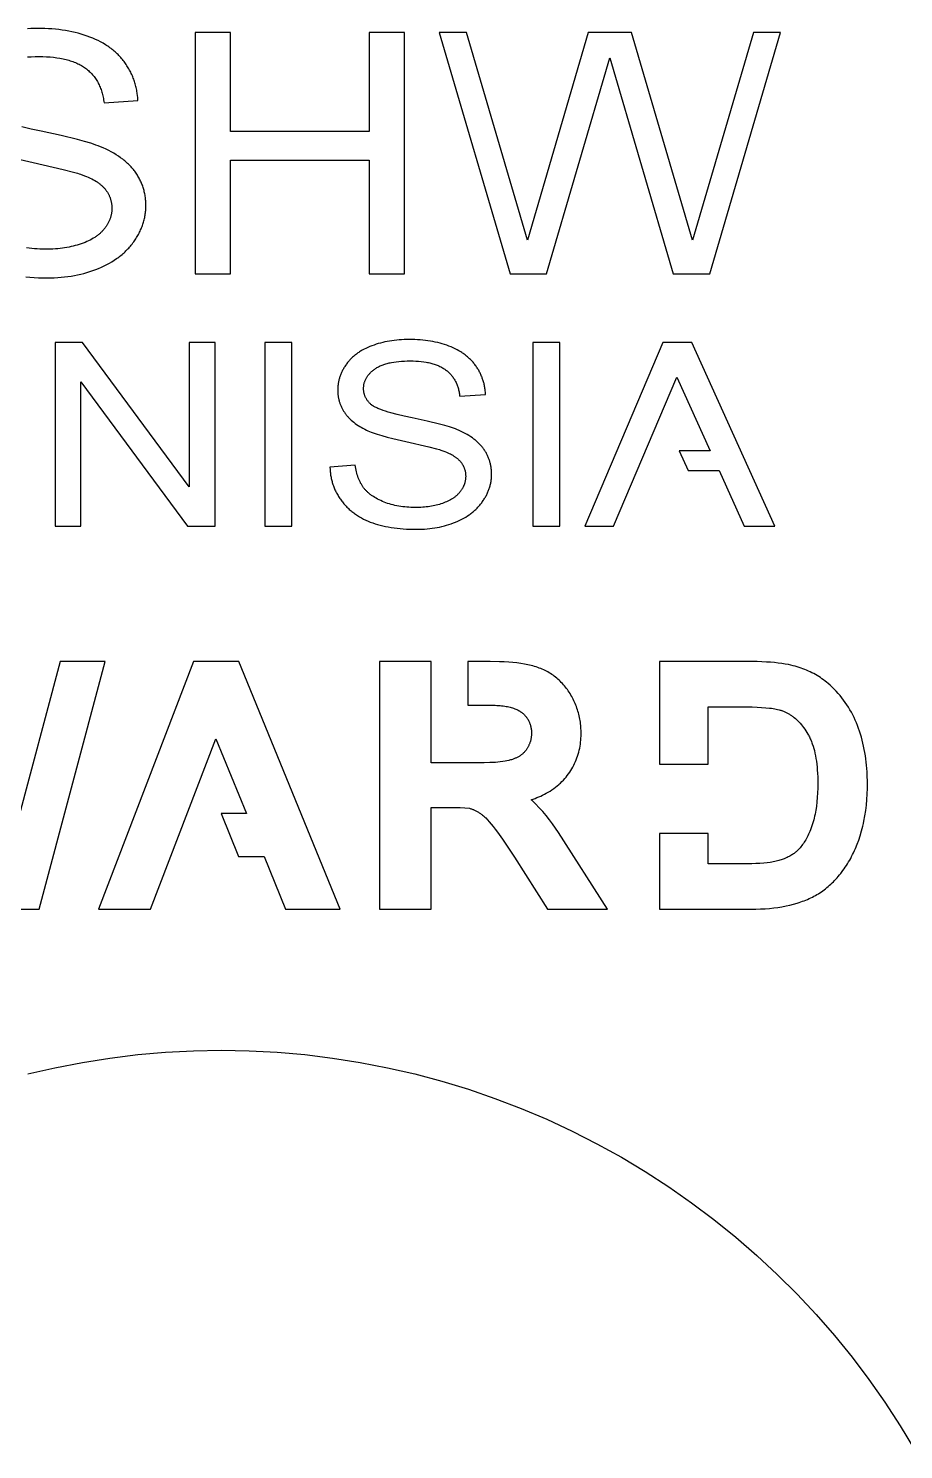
# Model space of a CAD drawing. Extents: x 8280 to 8757, y 218 to 430.
# Drawn here: x 8390.2 to 8425.9, y 328.7 to 386.7 of the extents above; entities that cross this region are included whole.
import ezdxf

# ---------------------------------------------------------------- set-up
doc = ezdxf.new("R2010")
doc.units = 0
doc.header["$MEASUREMENT"] = 0
doc.layers.add('DEFAULT', color=7, linetype='CONTINUOUS')
doc.layers.add('MAKE2D$VISIBLE$CURVES', color=7, linetype='CONTINUOUS')

msp = doc.modelspace()

# ---------------------------------------------------------------- linework, layer by layer
at = {"layer": 'DEFAULT'}
for points in [[(8390.152, 385.58), (8390.302, 385.589), (8390.457, 385.594), (8390.618, 385.595), (8390.773, 385.594), (8390.923, 385.588), (8391.068, 385.579), (8391.208, 385.566), (8391.344, 385.549), (8391.475, 385.528), (8391.538, 385.517), (8391.601, 385.504), (8391.662, 385.49), (8391.722, 385.476), (8391.781, 385.461), (8391.838, 385.444), (8391.895, 385.427), (8391.95, 385.409), (8392.004, 385.39), (8392.057, 385.37), (8392.108, 385.349), (8392.159, 385.327), (8392.208, 385.304), (8392.256, 385.28), (8392.303, 385.255), (8392.349, 385.23), (8392.393, 385.203), (8392.436, 385.176), (8392.478, 385.147), (8392.519, 385.118), (8392.559, 385.088), (8392.597, 385.056), (8392.635, 385.024), (8392.672, 384.991), (8392.707, 384.957), (8392.742, 384.923), (8392.775, 384.887), (8392.808, 384.851), (8392.839, 384.813), (8392.869, 384.775), (8392.899, 384.736), (8392.927, 384.695), (8392.954, 384.654), (8392.98, 384.613), (8393.005, 384.57), (8393.03, 384.526), (8393.053, 384.481), (8393.075, 384.436), (8393.096, 384.39), (8393.116, 384.342), (8393.135, 384.294), (8393.152, 384.245), (8393.169, 384.195), (8393.185, 384.144), (8393.2, 384.093), (8393.214, 384.04), (8393.226, 383.986), (8393.238, 383.932), (8393.249, 383.877), (8393.258, 383.821), (8393.267, 383.763), (8393.274, 383.706), (8394.658, 383.8), (8394.652, 383.907), (8394.641, 384.014), (8394.635, 384.066), (8394.628, 384.119), (8394.62, 384.171), (8394.611, 384.222), (8394.601, 384.273), (8394.59, 384.324), (8394.578, 384.375), (8394.565, 384.425), (8394.552, 384.475), (8394.537, 384.524), (8394.522, 384.573), (8394.505, 384.622), (8394.488, 384.67), (8394.47, 384.718), (8394.451, 384.766), (8394.431, 384.813), (8394.41, 384.86), (8394.389, 384.907), (8394.366, 384.953), (8394.343, 384.999), (8394.318, 385.044), (8394.293, 385.09), (8394.267, 385.134), (8394.24, 385.179), (8394.212, 385.223), (8394.183, 385.267), (8394.153, 385.31), (8394.122, 385.353), (8394.091, 385.396), (8394.058, 385.438), (8394.025, 385.479), (8393.991, 385.52), (8393.956, 385.56), (8393.92, 385.599), (8393.884, 385.637), (8393.846, 385.675), (8393.808, 385.713), (8393.769, 385.75), (8393.729, 385.786), (8393.688, 385.821), (8393.647, 385.856), (8393.604, 385.89), (8393.561, 385.923), (8393.517, 385.956), (8393.472, 385.988), (8393.426, 386.02), (8393.38, 386.051), (8393.332, 386.081), (8393.235, 386.139), (8393.134, 386.195), (8393.03, 386.248), (8392.922, 386.299), (8392.812, 386.347), (8392.698, 386.392), (8392.581, 386.435), (8392.462, 386.475), (8392.34, 386.512), (8392.217, 386.547), (8392.091, 386.579), (8391.963, 386.608), (8391.832, 386.634), (8391.7, 386.657), (8391.565, 386.678), (8391.428, 386.696), (8391.289, 386.711), (8391.147, 386.723), (8391.003, 386.733), (8390.857, 386.74), (8390.709, 386.744), (8390.559, 386.745), (8390.422, 386.744), (8390.286, 386.74), (8390.153, 386.734)], [(8390.074, 376.588), (8390.243, 376.574), (8390.415, 376.563), (8390.59, 376.556), (8390.953, 376.549), (8391.098, 376.551), (8391.241, 376.556), (8391.383, 376.563), (8391.522, 376.574), (8391.66, 376.587), (8391.796, 376.604), (8391.93, 376.623), (8392.062, 376.646), (8392.193, 376.672), (8392.321, 376.701), (8392.448, 376.732), (8392.573, 376.767), (8392.696, 376.805), (8392.818, 376.846), (8392.937, 376.889), (8393.055, 376.936), (8393.17, 376.986), (8393.281, 377.038), (8393.39, 377.092), (8393.494, 377.149), (8393.596, 377.208), (8393.694, 377.27), (8393.788, 377.334), (8393.834, 377.367), (8393.88, 377.4), (8393.924, 377.434), (8393.967, 377.469), (8394.01, 377.504), (8394.052, 377.54), (8394.093, 377.577), (8394.133, 377.614), (8394.172, 377.652), (8394.21, 377.69), (8394.248, 377.729), (8394.285, 377.769), (8394.32, 377.809), (8394.355, 377.85), (8394.39, 377.891), (8394.423, 377.933), (8394.455, 377.976), (8394.487, 378.019), (8394.547, 378.106), (8394.576, 378.15), (8394.604, 378.194), (8394.63, 378.239), (8394.656, 378.283), (8394.681, 378.328), (8394.705, 378.373), (8394.728, 378.418), (8394.75, 378.463), (8394.771, 378.508), (8394.791, 378.554), (8394.81, 378.6), (8394.828, 378.645), (8394.845, 378.692), (8394.861, 378.738), (8394.876, 378.784), (8394.89, 378.831), (8394.903, 378.878), (8394.915, 378.925), (8394.926, 378.972), (8394.937, 379.019), (8394.946, 379.067), (8394.954, 379.114), (8394.961, 379.162), (8394.968, 379.21), (8394.973, 379.258), (8394.978, 379.307), (8394.981, 379.355), (8394.983, 379.404), (8394.985, 379.453), (8394.985, 379.502), (8394.985, 379.551), (8394.984, 379.6), (8394.981, 379.649), (8394.978, 379.698), (8394.974, 379.745), (8394.969, 379.793), (8394.964, 379.84), (8394.957, 379.887), (8394.949, 379.934), (8394.941, 379.98), (8394.932, 380.026), (8394.921, 380.071), (8394.91, 380.116), (8394.898, 380.161), (8394.886, 380.205), (8394.872, 380.249), (8394.857, 380.293), (8394.842, 380.336), (8394.825, 380.379), (8394.808, 380.422), (8394.79, 380.464), (8394.771, 380.506), (8394.751, 380.547), (8394.73, 380.588), (8394.708, 380.629), (8394.686, 380.67), (8394.662, 380.71), (8394.638, 380.749), (8394.613, 380.789), (8394.586, 380.827), (8394.559, 380.866), (8394.531, 380.904), (8394.503, 380.942), (8394.473, 380.98), (8394.442, 381.017), (8394.41, 381.053), (8394.377, 381.089), (8394.344, 381.125), (8394.309, 381.16), (8394.273, 381.195), (8394.237, 381.23), (8394.199, 381.264), (8394.161, 381.298), (8394.121, 381.331), (8394.08, 381.364), (8394.039, 381.396), (8393.953, 381.46), (8393.863, 381.522), (8393.769, 381.582), (8393.672, 381.641), (8393.57, 381.698), (8393.465, 381.754), (8393.356, 381.807), (8393.242, 381.859), (8393.125, 381.91), (8393.039, 381.944), (8392.944, 381.978), (8392.841, 382.014), (8392.729, 382.05), (8392.479, 382.124), (8392.194, 382.201), (8391.522, 382.364), (8390.711, 382.539), (8390.292, 382.628), (8389.915, 382.717)], [(8389.677, 381.428), (8390.373, 381.267), (8391.609, 380.984), (8392.028, 380.875), (8392.188, 380.828), (8392.255, 380.807), (8392.314, 380.787), (8392.479, 380.726), (8392.557, 380.694), (8392.632, 380.662), (8392.704, 380.629), (8392.773, 380.594), (8392.839, 380.559), (8392.902, 380.523), (8392.962, 380.487), (8392.991, 380.468), (8393.019, 380.449), (8393.046, 380.43), (8393.073, 380.41), (8393.098, 380.391), (8393.123, 380.371), (8393.148, 380.351), (8393.171, 380.331), (8393.194, 380.31), (8393.216, 380.29), (8393.237, 380.269), (8393.258, 380.248), (8393.277, 380.226), (8393.296, 380.205), (8393.315, 380.183), (8393.333, 380.161), (8393.35, 380.139), (8393.366, 380.116), (8393.382, 380.094), (8393.398, 380.071), (8393.412, 380.048), (8393.427, 380.024), (8393.44, 380.001), (8393.453, 379.977), (8393.466, 379.953), (8393.478, 379.929), (8393.489, 379.904), (8393.5, 379.879), (8393.51, 379.854), (8393.52, 379.829), (8393.529, 379.804), (8393.537, 379.778), (8393.545, 379.752), (8393.552, 379.726), (8393.559, 379.7), (8393.565, 379.673), (8393.571, 379.646), (8393.575, 379.619), (8393.58, 379.592), (8393.584, 379.564), (8393.587, 379.537), (8393.589, 379.509), (8393.591, 379.48), (8393.593, 379.452), (8393.594, 379.423), (8393.594, 379.394), (8393.594, 379.366), (8393.593, 379.338), (8393.591, 379.309), (8393.589, 379.281), (8393.587, 379.253), (8393.583, 379.225), (8393.579, 379.198), (8393.575, 379.17), (8393.57, 379.143), (8393.564, 379.115), (8393.558, 379.088), (8393.551, 379.061), (8393.543, 379.034), (8393.535, 379.008), (8393.526, 378.981), (8393.517, 378.955), (8393.507, 378.928), (8393.496, 378.902), (8393.485, 378.876), (8393.473, 378.85), (8393.461, 378.825), (8393.448, 378.799), (8393.435, 378.773), (8393.42, 378.748), (8393.406, 378.723), (8393.39, 378.698), (8393.374, 378.673), (8393.358, 378.648), (8393.34, 378.623), (8393.323, 378.599), (8393.304, 378.575), (8393.285, 378.55), (8393.266, 378.526), (8393.245, 378.503), (8393.225, 378.479), (8393.203, 378.456), (8393.181, 378.434), (8393.158, 378.411), (8393.135, 378.389), (8393.111, 378.367), (8393.086, 378.346), (8393.061, 378.325), (8393.035, 378.304), (8393.008, 378.283), (8392.981, 378.263), (8392.953, 378.243), (8392.925, 378.224), (8392.896, 378.205), (8392.836, 378.167), (8392.773, 378.131), (8392.708, 378.096), (8392.64, 378.063), (8392.57, 378.031), (8392.497, 378), (8392.422, 377.97), (8392.344, 377.942), (8392.264, 377.915), (8392.183, 377.89), (8392.1, 377.866), (8392.016, 377.845), (8391.93, 377.825), (8391.843, 377.806), (8391.754, 377.79), (8391.663, 377.775), (8391.572, 377.762), (8391.478, 377.751), (8391.383, 377.741), (8391.287, 377.734), (8391.189, 377.728), (8391.089, 377.723), (8390.886, 377.72), (8390.77, 377.721), (8390.656, 377.724), (8390.544, 377.73), (8390.433, 377.738), (8390.323, 377.748), (8390.215, 377.761), (8390.108, 377.776)]]:
    msp.add_lwpolyline(points, dxfattribs=at)
for points in [[(8397.001, 376.718), (8398.445, 376.718), (8398.445, 381.365), (8404.114, 381.365), (8404.114, 376.718), (8405.557, 376.718), (8405.557, 386.577), (8404.114, 386.577), (8404.114, 382.529), (8398.445, 382.529), (8398.445, 386.577), (8397.001, 386.577)], [(8406.971, 386.577), (8409.865, 376.718), (8411.356, 376.718), (8413.946, 385.541), (8416.536, 376.718), (8418.026, 376.718), (8420.921, 386.577), (8419.809, 386.577), (8417.32, 378.096), (8414.83, 386.577), (8413.061, 386.577), (8410.572, 378.096), (8408.082, 386.577)], [(8387.832, 360.864), (8385.748, 360.864), (8383.881, 354.156), (8382.101, 360.864), (8380.266, 360.864), (8382.952, 350.743), (8384.791, 350.743), (8386.79, 357.925), (8388.79, 350.743), (8390.629, 350.743), (8393.314, 360.864), (8391.48, 360.864), (8389.7, 354.156)], [(8397.846, 357.699), (8399.094, 354.65), (8398.054, 354.65), (8398.774, 352.891), (8399.814, 352.891), (8400.693, 350.743), (8402.921, 350.743), (8398.779, 360.864), (8396.934, 360.864), (8393.047, 350.743), (8395.175, 350.743)], [(8411.846, 353.871), (8411.728, 354.051), (8411.605, 354.227), (8411.476, 354.399), (8411.342, 354.566), (8411.202, 354.73), (8411.058, 354.889), (8410.908, 355.043), (8410.754, 355.192), (8410.727, 355.216), (8410.807, 355.243), (8410.886, 355.271), (8410.965, 355.302), (8411.042, 355.333), (8411.119, 355.367), (8411.196, 355.403), (8411.271, 355.44), (8411.345, 355.479), (8411.424, 355.524), (8411.501, 355.571), (8411.577, 355.62), (8411.651, 355.672), (8411.722, 355.724), (8411.791, 355.779), (8411.858, 355.836), (8411.891, 355.865), (8411.923, 355.895), (8411.984, 355.956), (8412.044, 356.018), (8412.1, 356.081), (8412.154, 356.145), (8412.205, 356.209), (8412.254, 356.275), (8412.302, 356.343), (8412.347, 356.412), (8412.39, 356.482), (8412.431, 356.553), (8412.469, 356.625), (8412.505, 356.699), (8412.539, 356.773), (8412.571, 356.849), (8412.6, 356.925), (8412.627, 357.003), (8412.651, 357.083), (8412.674, 357.163), (8412.694, 357.244), (8412.711, 357.326), (8412.726, 357.408), (8412.739, 357.49), (8412.749, 357.573), (8412.758, 357.656), (8412.763, 357.739), (8412.767, 357.821), (8412.769, 357.904), (8412.769, 357.987), (8412.767, 358.054), (8412.764, 358.121), (8412.759, 358.187), (8412.753, 358.254), (8412.746, 358.32), (8412.738, 358.385), (8412.728, 358.45), (8412.717, 358.515), (8412.704, 358.58), (8412.69, 358.644), (8412.675, 358.708), (8412.658, 358.772), (8412.64, 358.835), (8412.62, 358.897), (8412.599, 358.96), (8412.577, 359.021), (8412.554, 359.082), (8412.529, 359.143), (8412.503, 359.203), (8412.475, 359.262), (8412.446, 359.321), (8412.416, 359.38), (8412.384, 359.438), (8412.351, 359.496), (8412.317, 359.552), (8412.282, 359.608), (8412.245, 359.663), (8412.207, 359.717), (8412.169, 359.769), (8412.13, 359.82), (8412.089, 359.87), (8412.047, 359.919), (8412.004, 359.968), (8411.96, 360.014), (8411.915, 360.06), (8411.868, 360.105), (8411.821, 360.147), (8411.773, 360.189), (8411.724, 360.229), (8411.674, 360.267), (8411.623, 360.305), (8411.571, 360.341), (8411.518, 360.375), (8411.464, 360.409), (8411.409, 360.44), (8411.353, 360.471), (8411.296, 360.499), (8411.239, 360.527), (8411.18, 360.553), (8411.121, 360.577), (8411.061, 360.6), (8411, 360.622), (8410.933, 360.644), (8410.866, 360.665), (8410.798, 360.684), (8410.73, 360.701), (8410.662, 360.718), (8410.593, 360.733), (8410.455, 360.76), (8410.3, 360.785), (8410.145, 360.806), (8409.977, 360.824), (8409.809, 360.839), (8409.621, 360.85), (8409.433, 360.858), (8409.057, 360.864), (8408.14, 360.864), (8408.14, 359.079), (8409.108, 359.079), (8409.251, 359.077), (8409.323, 359.074), (8409.394, 359.069), (8409.458, 359.064), (8409.521, 359.058), (8409.585, 359.051), (8409.648, 359.042), (8409.703, 359.032), (8409.759, 359.022), (8409.814, 359.01), (8409.869, 358.997), (8409.916, 358.984), (8409.964, 358.97), (8410.011, 358.954), (8410.057, 358.937), (8410.097, 358.921), (8410.136, 358.904), (8410.156, 358.894), (8410.175, 358.885), (8410.194, 358.875), (8410.213, 358.865), (8410.23, 358.855), (8410.246, 358.846), (8410.263, 358.836), (8410.279, 358.826), (8410.294, 358.815), (8410.31, 358.804), (8410.325, 358.793), (8410.341, 358.781), (8410.355, 358.77), (8410.369, 358.759), (8410.396, 358.735), (8410.424, 358.709), (8410.45, 358.682), (8410.475, 358.656), (8410.499, 358.629), (8410.521, 358.602), (8410.533, 358.588), (8410.543, 358.574), (8410.553, 358.56), (8410.563, 358.546), (8410.582, 358.518), (8410.599, 358.489), (8410.616, 358.46), (8410.632, 358.43), (8410.646, 358.399), (8410.66, 358.368), (8410.666, 358.353), (8410.673, 358.337), (8410.679, 358.32), (8410.684, 358.303), (8410.69, 358.286), (8410.695, 358.269), (8410.705, 358.235), (8410.713, 358.2), (8410.72, 358.165), (8410.726, 358.13), (8410.731, 358.095), (8410.735, 358.059), (8410.738, 358.02), (8410.74, 357.981), (8410.741, 357.946), (8410.741, 357.911), (8410.74, 357.884), (8410.739, 357.857), (8410.737, 357.831), (8410.734, 357.804), (8410.731, 357.778), (8410.728, 357.753), (8410.723, 357.727), (8410.719, 357.702), (8410.713, 357.677), (8410.708, 357.652), (8410.701, 357.627), (8410.694, 357.602), (8410.686, 357.577), (8410.678, 357.552), (8410.669, 357.528), (8410.66, 357.504), (8410.65, 357.479), (8410.639, 357.456), (8410.628, 357.432), (8410.617, 357.409), (8410.604, 357.385), (8410.591, 357.361), (8410.577, 357.337), (8410.563, 357.314), (8410.549, 357.292), (8410.535, 357.27), (8410.519, 357.248), (8410.504, 357.227), (8410.488, 357.207), (8410.472, 357.188), (8410.455, 357.169), (8410.437, 357.15), (8410.419, 357.132), (8410.401, 357.114), (8410.382, 357.097), (8410.363, 357.081), (8410.342, 357.063), (8410.321, 357.047), (8410.299, 357.031), (8410.277, 357.016), (8410.254, 357.001), (8410.231, 356.987), (8410.208, 356.973), (8410.184, 356.96), (8410.158, 356.946), (8410.132, 356.933), (8410.105, 356.92), (8410.078, 356.909), (8410.049, 356.897), (8410.019, 356.885), (8409.989, 356.874), (8409.959, 356.864), (8409.923, 356.853), (8409.886, 356.842), (8409.848, 356.832), (8409.811, 356.822), (8409.736, 356.806), (8409.66, 356.791), (8409.564, 356.776), (8409.468, 356.763), (8409.372, 356.753), (8409.275, 356.744), (8409.158, 356.737), (8409.042, 356.732), (8408.808, 356.728), (8406.647, 356.728), (8406.647, 360.864), (8404.527, 360.864), (8404.527, 350.743), (8406.647, 350.743), (8406.647, 354.905), (8407.823, 354.905), (8408.205, 354.865), (8408.232, 354.857), (8408.259, 354.849), (8408.286, 354.84), (8408.312, 354.831), (8408.339, 354.821), (8408.365, 354.811), (8408.391, 354.8), (8408.417, 354.789), (8408.445, 354.776), (8408.473, 354.762), (8408.5, 354.748), (8408.528, 354.734), (8408.555, 354.719), (8408.581, 354.703), (8408.608, 354.687), (8408.634, 354.67), (8408.661, 354.651), (8408.688, 354.632), (8408.715, 354.612), (8408.741, 354.591), (8408.774, 354.563), (8408.806, 354.534), (8408.838, 354.504), (8408.869, 354.473), (8408.942, 354.397), (8409.013, 354.319), (8409.094, 354.224), (8409.172, 354.127), (8409.263, 354.009), (8409.351, 353.889), (8409.557, 353.599), (8410.046, 352.866), (8411.396, 350.743), (8413.846, 350.743)], [(8417.961, 352.599), (8417.961, 353.835), (8415.971, 353.835), (8415.971, 350.743), (8419.728, 350.743), (8419.913, 350.745), (8420.099, 350.751), (8420.284, 350.761), (8420.469, 350.775), (8420.638, 350.793), (8420.807, 350.815), (8420.975, 350.841), (8421.142, 350.873), (8421.295, 350.907), (8421.447, 350.946), (8421.598, 350.989), (8421.673, 351.013), (8421.747, 351.038), (8421.816, 351.063), (8421.885, 351.089), (8421.953, 351.116), (8422.021, 351.144), (8422.088, 351.174), (8422.154, 351.205), (8422.22, 351.237), (8422.285, 351.271), (8422.346, 351.305), (8422.407, 351.34), (8422.467, 351.376), (8422.526, 351.414), (8422.585, 351.453), (8422.642, 351.493), (8422.699, 351.534), (8422.755, 351.577), (8422.811, 351.622), (8422.867, 351.669), (8422.921, 351.717), (8422.974, 351.765), (8423.027, 351.815), (8423.078, 351.866), (8423.129, 351.918), (8423.178, 351.971), (8423.229, 352.027), (8423.279, 352.084), (8423.327, 352.142), (8423.375, 352.201), (8423.47, 352.324), (8423.517, 352.389), (8423.563, 352.455), (8423.611, 352.526), (8423.656, 352.598), (8423.701, 352.671), (8423.743, 352.745), (8423.785, 352.82), (8423.824, 352.896), (8423.863, 352.973), (8423.9, 353.05), (8423.939, 353.135), (8423.976, 353.22), (8424.046, 353.394), (8424.111, 353.569), (8424.17, 353.746), (8424.229, 353.941), (8424.256, 354.039), (8424.281, 354.137), (8424.305, 354.24), (8424.327, 354.344), (8424.366, 354.552), (8424.4, 354.774), (8424.427, 354.998), (8424.446, 355.221), (8424.46, 355.446), (8424.468, 355.691), (8424.468, 355.936), (8424.461, 356.215), (8424.454, 356.354), (8424.445, 356.493), (8424.433, 356.624), (8424.42, 356.755), (8424.404, 356.886), (8424.385, 357.016), (8424.364, 357.146), (8424.34, 357.276), (8424.314, 357.405), (8424.285, 357.533), (8424.255, 357.655), (8424.222, 357.776), (8424.186, 357.896), (8424.148, 358.016), (8424.108, 358.132), (8424.065, 358.247), (8424.019, 358.361), (8423.971, 358.473), (8423.921, 358.581), (8423.869, 358.687), (8423.814, 358.792), (8423.756, 358.896), (8423.695, 358.998), (8423.631, 359.098), (8423.564, 359.196), (8423.495, 359.292), (8423.425, 359.385), (8423.351, 359.475), (8423.275, 359.563), (8423.197, 359.649), (8423.116, 359.733), (8423.033, 359.814), (8422.948, 359.893), (8422.86, 359.97), (8422.799, 360.02), (8422.737, 360.069), (8422.674, 360.117), (8422.61, 360.163), (8422.544, 360.208), (8422.478, 360.251), (8422.411, 360.292), (8422.342, 360.332), (8422.272, 360.371), (8422.2, 360.408), (8422.128, 360.444), (8422.054, 360.478), (8421.981, 360.51), (8421.906, 360.541), (8421.831, 360.57), (8421.755, 360.597), (8421.676, 360.624), (8421.597, 360.649), (8421.517, 360.672), (8421.437, 360.694), (8421.341, 360.717), (8421.245, 360.739), (8421.11, 360.764), (8420.976, 360.785), (8420.826, 360.805), (8420.675, 360.82), (8420.509, 360.834), (8420.342, 360.845), (8419.959, 360.86), (8419.574, 360.864), (8415.971, 360.864), (8415.971, 356.67), (8417.961, 356.67), (8417.961, 359.009), (8419.555, 359.009), (8419.76, 359.007), (8419.965, 359.001), (8420.142, 358.992), (8420.32, 358.979), (8420.47, 358.963), (8420.544, 358.953), (8420.619, 358.942), (8420.679, 358.932), (8420.739, 358.92), (8420.799, 358.908), (8420.859, 358.893), (8420.908, 358.881), (8420.932, 358.874), (8420.956, 358.866), (8420.977, 358.859), (8420.999, 358.852), (8421.042, 358.835), (8421.07, 358.824), (8421.098, 358.812), (8421.126, 358.799), (8421.154, 358.785), (8421.181, 358.772), (8421.208, 358.757), (8421.235, 358.742), (8421.261, 358.727), (8421.289, 358.71), (8421.317, 358.692), (8421.344, 358.674), (8421.372, 358.655), (8421.398, 358.636), (8421.425, 358.616), (8421.451, 358.596), (8421.477, 358.576), (8421.527, 358.533), (8421.576, 358.489), (8421.623, 358.443), (8421.669, 358.395), (8421.719, 358.34), (8421.768, 358.284), (8421.814, 358.226), (8421.86, 358.167), (8421.906, 358.102), (8421.951, 358.036), (8421.996, 357.966), (8422.038, 357.897), (8422.059, 357.86), (8422.079, 357.822), (8422.098, 357.784), (8422.116, 357.746), (8422.134, 357.708), (8422.151, 357.669), (8422.183, 357.59), (8422.2, 357.545), (8422.217, 357.499), (8422.247, 357.408), (8422.274, 357.315), (8422.299, 357.222), (8422.324, 357.115), (8422.346, 357.007), (8422.365, 356.899), (8422.382, 356.79), (8422.398, 356.667), (8422.411, 356.544), (8422.421, 356.42), (8422.429, 356.296), (8422.436, 356.144), (8422.44, 355.991), (8422.441, 355.839), (8422.439, 355.686), (8422.432, 355.5), (8422.421, 355.314), (8422.405, 355.128), (8422.382, 354.943), (8422.358, 354.784), (8422.329, 354.626), (8422.312, 354.548), (8422.294, 354.469), (8422.274, 354.392), (8422.253, 354.314), (8422.228, 354.23), (8422.2, 354.146), (8422.171, 354.063), (8422.139, 353.981), (8422.115, 353.922), (8422.09, 353.863), (8422.064, 353.805), (8422.036, 353.747), (8422.007, 353.69), (8421.977, 353.634), (8421.945, 353.579), (8421.912, 353.524), (8421.882, 353.477), (8421.851, 353.43), (8421.819, 353.385), (8421.786, 353.34), (8421.751, 353.296), (8421.715, 353.253), (8421.678, 353.211), (8421.64, 353.17), (8421.614, 353.144), (8421.587, 353.118), (8421.559, 353.093), (8421.531, 353.068), (8421.501, 353.045), (8421.472, 353.022), (8421.441, 353.001), (8421.41, 352.98), (8421.375, 352.957), (8421.339, 352.935), (8421.303, 352.915), (8421.267, 352.895), (8421.23, 352.876), (8421.192, 352.858), (8421.154, 352.84), (8421.116, 352.824), (8421.072, 352.806), (8421.028, 352.789), (8420.984, 352.773), (8420.939, 352.757), (8420.891, 352.742), (8420.843, 352.728), (8420.794, 352.715), (8420.745, 352.703), (8420.682, 352.689), (8420.62, 352.677), (8420.557, 352.666), (8420.494, 352.656), (8420.367, 352.639), (8420.24, 352.625), (8420.077, 352.613), (8419.914, 352.605), (8419.751, 352.6), (8419.587, 352.599)]]:
    msp.add_lwpolyline(points, close=True, dxfattribs=at)
at = {"layer": 'MAKE2D$VISIBLE$CURVES', "color": 7}
for points in [[(8391.275, 366.399), (8392.328, 366.399), (8392.328, 372.294), (8396.686, 366.399), (8397.813, 366.399), (8397.813, 373.9), (8396.76, 373.9), (8396.76, 368.011), (8392.401, 373.9), (8391.275, 373.9)], [(8399.845, 366.399), (8400.943, 366.399), (8400.943, 373.9), (8399.845, 373.9)], [(8405.859, 370.828), (8405.54, 370.896), (8405.253, 370.964), (8404.998, 371.031), (8404.883, 371.065), (8404.776, 371.098), (8404.676, 371.132), (8404.585, 371.165), (8404.501, 371.198), (8404.462, 371.215), (8404.426, 371.231), (8404.391, 371.248), (8404.358, 371.264), (8404.327, 371.281), (8404.298, 371.297), (8404.272, 371.313), (8404.259, 371.322), (8404.247, 371.33), (8404.235, 371.338), (8404.224, 371.346), (8404.213, 371.354), (8404.203, 371.362), (8404.183, 371.379), (8404.164, 371.396), (8404.146, 371.413), (8404.128, 371.43), (8404.11, 371.447), (8404.094, 371.465), (8404.077, 371.483), (8404.062, 371.502), (8404.047, 371.521), (8404.033, 371.539), (8404.019, 371.559), (8404.007, 371.578), (8403.994, 371.598), (8403.983, 371.618), (8403.972, 371.639), (8403.961, 371.659), (8403.951, 371.68), (8403.942, 371.701), (8403.934, 371.723), (8403.926, 371.745), (8403.919, 371.767), (8403.912, 371.789), (8403.906, 371.812), (8403.901, 371.834), (8403.896, 371.858), (8403.892, 371.881), (8403.888, 371.905), (8403.886, 371.929), (8403.883, 371.953), (8403.882, 371.978), (8403.881, 372.002), (8403.881, 372.028), (8403.881, 372.057), (8403.882, 372.085), (8403.885, 372.114), (8403.888, 372.142), (8403.892, 372.17), (8403.897, 372.197), (8403.902, 372.225), (8403.909, 372.252), (8403.917, 372.279), (8403.925, 372.305), (8403.934, 372.332), (8403.945, 372.358), (8403.956, 372.384), (8403.968, 372.409), (8403.981, 372.434), (8403.994, 372.459), (8404.009, 372.484), (8404.025, 372.509), (8404.041, 372.533), (8404.059, 372.557), (8404.077, 372.58), (8404.096, 372.604), (8404.116, 372.627), (8404.137, 372.65), (8404.159, 372.672), (8404.181, 372.695), (8404.205, 372.717), (8404.229, 372.739), (8404.255, 372.76), (8404.281, 372.781), (8404.308, 372.803), (8404.336, 372.823), (8404.365, 372.844), (8404.395, 372.863), (8404.426, 372.882), (8404.459, 372.901), (8404.492, 372.918), (8404.526, 372.935), (8404.561, 372.952), (8404.598, 372.968), (8404.635, 372.983), (8404.674, 372.997), (8404.713, 373.011), (8404.754, 373.024), (8404.796, 373.037), (8404.838, 373.049), (8404.882, 373.06), (8404.927, 373.071), (8404.973, 373.081), (8405.02, 373.09), (8405.117, 373.107), (8405.218, 373.121), (8405.324, 373.133), (8405.433, 373.142), (8405.547, 373.148), (8405.666, 373.152), (8405.788, 373.153), (8405.906, 373.152), (8406.02, 373.148), (8406.13, 373.141), (8406.237, 373.131), (8406.34, 373.118), (8406.44, 373.102), (8406.488, 373.093), (8406.536, 373.084), (8406.582, 373.073), (8406.628, 373.062), (8406.673, 373.051), (8406.716, 373.038), (8406.759, 373.025), (8406.801, 373.011), (8406.842, 372.997), (8406.883, 372.982), (8406.922, 372.966), (8406.96, 372.949), (8406.998, 372.932), (8407.034, 372.913), (8407.07, 372.895), (8407.105, 372.875), (8407.138, 372.855), (8407.171, 372.834), (8407.203, 372.812), (8407.234, 372.79), (8407.264, 372.767), (8407.294, 372.743), (8407.322, 372.719), (8407.35, 372.694), (8407.377, 372.668), (8407.404, 372.642), (8407.429, 372.614), (8407.454, 372.587), (8407.478, 372.558), (8407.501, 372.529), (8407.523, 372.499), (8407.545, 372.469), (8407.565, 372.437), (8407.585, 372.406), (8407.604, 372.373), (8407.623, 372.34), (8407.64, 372.306), (8407.657, 372.271), (8407.673, 372.236), (8407.688, 372.2), (8407.703, 372.163), (8407.716, 372.126), (8407.729, 372.088), (8407.741, 372.049), (8407.752, 372.01), (8407.763, 371.97), (8407.772, 371.929), (8407.781, 371.888), (8407.789, 371.846), (8407.797, 371.803), (8407.803, 371.76), (8407.809, 371.715), (8408.862, 371.787), (8408.857, 371.869), (8408.849, 371.95), (8408.844, 371.99), (8408.839, 372.03), (8408.832, 372.069), (8408.826, 372.108), (8408.818, 372.147), (8408.81, 372.186), (8408.801, 372.225), (8408.791, 372.263), (8408.781, 372.301), (8408.77, 372.338), (8408.758, 372.376), (8408.746, 372.413), (8408.732, 372.449), (8408.719, 372.486), (8408.704, 372.522), (8408.689, 372.558), (8408.673, 372.594), (8408.657, 372.629), (8408.64, 372.665), (8408.622, 372.699), (8408.603, 372.734), (8408.584, 372.769), (8408.564, 372.803), (8408.543, 372.836), (8408.522, 372.87), (8408.5, 372.903), (8408.477, 372.936), (8408.454, 372.969), (8408.43, 373.001), (8408.405, 373.033), (8408.38, 373.065), (8408.354, 373.096), (8408.328, 373.126), (8408.3, 373.156), (8408.273, 373.185), (8408.244, 373.214), (8408.215, 373.243), (8408.185, 373.271), (8408.155, 373.298), (8408.124, 373.325), (8408.092, 373.351), (8408.06, 373.377), (8408.027, 373.403), (8407.993, 373.428), (8407.959, 373.452), (8407.924, 373.476), (8407.889, 373.5), (8407.853, 373.523), (8407.779, 373.567), (8407.702, 373.61), (8407.623, 373.65), (8407.541, 373.689), (8407.457, 373.725), (8407.37, 373.76), (8407.281, 373.792), (8407.191, 373.823), (8407.098, 373.851), (8407.004, 373.877), (8406.908, 373.901), (8406.811, 373.923), (8406.712, 373.943), (8406.611, 373.961), (8406.508, 373.977), (8406.404, 373.991), (8406.298, 374.002), (8406.19, 374.012), (8406.081, 374.019), (8405.97, 374.024), (8405.857, 374.027), (8405.743, 374.028), (8405.639, 374.027), (8405.536, 374.024), (8405.434, 374.019), (8405.333, 374.012), (8405.234, 374.003), (8405.136, 373.992), (8405.039, 373.979), (8404.943, 373.964), (8404.849, 373.947), (8404.755, 373.928), (8404.663, 373.907), (8404.572, 373.884), (8404.482, 373.859), (8404.394, 373.832), (8404.306, 373.803), (8404.22, 373.772), (8404.136, 373.74), (8404.054, 373.705), (8403.975, 373.668), (8403.898, 373.63), (8403.824, 373.589), (8403.788, 373.568), (8403.753, 373.547), (8403.718, 373.525), (8403.684, 373.503), (8403.65, 373.48), (8403.617, 373.457), (8403.585, 373.433), (8403.554, 373.409), (8403.523, 373.385), (8403.492, 373.36), (8403.463, 373.334), (8403.434, 373.308), (8403.405, 373.282), (8403.377, 373.255), (8403.35, 373.227), (8403.324, 373.2), (8403.298, 373.171), (8403.273, 373.143), (8403.248, 373.113), (8403.225, 373.084), (8403.201, 373.053), (8403.179, 373.023), (8403.135, 372.961), (8403.115, 372.93), (8403.095, 372.898), (8403.076, 372.867), (8403.057, 372.835), (8403.04, 372.803), (8403.023, 372.771), (8403.006, 372.739), (8402.991, 372.707), (8402.976, 372.675), (8402.961, 372.642), (8402.948, 372.609), (8402.935, 372.577), (8402.923, 372.544), (8402.911, 372.51), (8402.9, 372.477), (8402.89, 372.444), (8402.881, 372.41), (8402.872, 372.377), (8402.864, 372.343), (8402.857, 372.309), (8402.85, 372.275), (8402.844, 372.24), (8402.839, 372.206), (8402.835, 372.171), (8402.831, 372.137), (8402.828, 372.102), (8402.825, 372.067), (8402.823, 372.032), (8402.822, 371.996), (8402.822, 371.961), (8402.822, 371.929), (8402.823, 371.897), (8402.825, 371.865), (8402.827, 371.833), (8402.829, 371.802), (8402.832, 371.771), (8402.836, 371.74), (8402.84, 371.709), (8402.845, 371.678), (8402.851, 371.648), (8402.856, 371.618), (8402.863, 371.587), (8402.87, 371.558), (8402.878, 371.528), (8402.886, 371.498), (8402.895, 371.469), (8402.904, 371.44), (8402.914, 371.411), (8402.925, 371.383), (8402.936, 371.354), (8402.948, 371.326), (8402.96, 371.298), (8402.973, 371.27), (8402.986, 371.242), (8403, 371.214), (8403.014, 371.187), (8403.03, 371.16), (8403.045, 371.133), (8403.061, 371.106), (8403.078, 371.08), (8403.096, 371.053), (8403.114, 371.027), (8403.132, 371.001), (8403.151, 370.976), (8403.171, 370.95), (8403.191, 370.925), (8403.212, 370.9), (8403.234, 370.876), (8403.256, 370.851), (8403.278, 370.827), (8403.301, 370.803), (8403.325, 370.78), (8403.35, 370.757), (8403.375, 370.734), (8403.427, 370.688), (8403.481, 370.644), (8403.537, 370.601), (8403.596, 370.559), (8403.658, 370.518), (8403.721, 370.478), (8403.787, 370.439), (8403.856, 370.401), (8403.926, 370.364), (8403.999, 370.329), (8404.059, 370.301), (8404.125, 370.273), (8404.195, 370.245), (8404.271, 370.217), (8404.44, 370.16), (8404.629, 370.102), (8404.84, 370.043), (8405.072, 369.983), (8405.601, 369.861), (8406.542, 369.645), (8406.861, 369.562), (8406.982, 369.526), (8407.034, 369.51), (8407.079, 369.495), (8407.204, 369.449), (8407.264, 369.425), (8407.321, 369.4), (8407.375, 369.375), (8407.428, 369.349), (8407.478, 369.322), (8407.526, 369.295), (8407.571, 369.267), (8407.593, 369.252), (8407.615, 369.238), (8407.635, 369.223), (8407.656, 369.209), (8407.675, 369.194), (8407.694, 369.179), (8407.713, 369.163), (8407.731, 369.148), (8407.748, 369.132), (8407.765, 369.117), (8407.781, 369.101), (8407.796, 369.085), (8407.811, 369.068), (8407.826, 369.052), (8407.84, 369.036), (8407.853, 369.019), (8407.866, 369.002), (8407.879, 368.985), (8407.891, 368.968), (8407.903, 368.95), (8407.914, 368.933), (8407.925, 368.915), (8407.935, 368.897), (8407.945, 368.879), (8407.955, 368.86), (8407.964, 368.842), (8407.972, 368.823), (8407.981, 368.804), (8407.988, 368.785), (8407.996, 368.766), (8408.002, 368.747), (8408.009, 368.727), (8408.015, 368.708), (8408.02, 368.688), (8408.025, 368.668), (8408.03, 368.647), (8408.034, 368.627), (8408.038, 368.606), (8408.041, 368.586), (8408.044, 368.565), (8408.047, 368.544), (8408.049, 368.522), (8408.05, 368.501), (8408.051, 368.479), (8408.052, 368.457), (8408.052, 368.436), (8408.052, 368.414), (8408.051, 368.392), (8408.05, 368.371), (8408.048, 368.349), (8408.046, 368.328), (8408.044, 368.307), (8408.041, 368.286), (8408.037, 368.265), (8408.034, 368.244), (8408.029, 368.223), (8408.024, 368.203), (8408.019, 368.182), (8408.013, 368.162), (8408.007, 368.141), (8408.001, 368.121), (8407.993, 368.101), (8407.986, 368.081), (8407.978, 368.061), (8407.969, 368.041), (8407.96, 368.022), (8407.951, 368.002), (8407.941, 367.982), (8407.931, 367.963), (8407.92, 367.944), (8407.909, 367.925), (8407.897, 367.906), (8407.885, 367.887), (8407.872, 367.868), (8407.859, 367.849), (8407.846, 367.83), (8407.832, 367.812), (8407.817, 367.793), (8407.802, 367.775), (8407.787, 367.757), (8407.771, 367.739), (8407.755, 367.722), (8407.738, 367.704), (8407.721, 367.687), (8407.703, 367.671), (8407.684, 367.654), (8407.666, 367.638), (8407.646, 367.622), (8407.627, 367.606), (8407.606, 367.59), (8407.586, 367.575), (8407.565, 367.56), (8407.543, 367.545), (8407.521, 367.53), (8407.475, 367.502), (8407.427, 367.475), (8407.378, 367.448), (8407.326, 367.423), (8407.273, 367.398), (8407.218, 367.374), (8407.16, 367.352), (8407.101, 367.33), (8407.041, 367.31), (8406.979, 367.291), (8406.916, 367.273), (8406.851, 367.256), (8406.786, 367.241), (8406.72, 367.227), (8406.652, 367.215), (8406.583, 367.204), (8406.513, 367.194), (8406.442, 367.185), (8406.37, 367.178), (8406.297, 367.172), (8406.222, 367.167), (8406.147, 367.164), (8405.992, 367.161), (8405.904, 367.162), (8405.817, 367.165), (8405.731, 367.169), (8405.647, 367.175), (8405.563, 367.183), (8405.481, 367.193), (8405.4, 367.204), (8405.32, 367.217), (8405.241, 367.232), (8405.163, 367.248), (8405.086, 367.267), (8405.01, 367.287), (8404.935, 367.308), (8404.862, 367.332), (8404.79, 367.357), (8404.718, 367.384), (8404.649, 367.412), (8404.581, 367.442), (8404.516, 367.472), (8404.454, 367.504), (8404.393, 367.537), (8404.336, 367.57), (8404.28, 367.605), (8404.227, 367.641), (8404.201, 367.659), (8404.175, 367.678), (8404.151, 367.697), (8404.127, 367.716), (8404.103, 367.736), (8404.08, 367.755), (8404.058, 367.775), (8404.036, 367.796), (8404.015, 367.816), (8403.995, 367.837), (8403.975, 367.858), (8403.955, 367.879), (8403.936, 367.901), (8403.918, 367.923), (8403.9, 367.945), (8403.883, 367.967), (8403.867, 367.99), (8403.851, 368.013), (8403.835, 368.037), (8403.819, 368.061), (8403.804, 368.085), (8403.789, 368.11), (8403.775, 368.135), (8403.761, 368.16), (8403.748, 368.186), (8403.734, 368.213), (8403.709, 368.266), (8403.685, 368.322), (8403.663, 368.379), (8403.643, 368.437), (8403.624, 368.497), (8403.606, 368.559), (8403.59, 368.622), (8403.575, 368.687), (8403.562, 368.753), (8403.551, 368.821), (8403.541, 368.891), (8402.505, 368.809), (8402.51, 368.716), (8402.513, 368.669), (8402.517, 368.623), (8402.522, 368.578), (8402.528, 368.532), (8402.535, 368.487), (8402.542, 368.443), (8402.55, 368.398), (8402.559, 368.354), (8402.569, 368.31), (8402.58, 368.267), (8402.591, 368.224), (8402.603, 368.181), (8402.616, 368.138), (8402.63, 368.096), (8402.645, 368.054), (8402.66, 368.012), (8402.677, 367.971), (8402.694, 367.93), (8402.712, 367.889), (8402.73, 367.849), (8402.75, 367.808), (8402.77, 367.769), (8402.791, 367.729), (8402.813, 367.69), (8402.835, 367.651), (8402.859, 367.612), (8402.883, 367.574), (8402.908, 367.536), (8402.934, 367.498), (8402.961, 367.461), (8402.988, 367.424), (8403.016, 367.387), (8403.045, 367.352), (8403.074, 367.316), (8403.104, 367.282), (8403.135, 367.248), (8403.166, 367.214), (8403.198, 367.181), (8403.23, 367.149), (8403.263, 367.117), (8403.297, 367.086), (8403.332, 367.056), (8403.367, 367.026), (8403.402, 366.996), (8403.439, 366.968), (8403.476, 366.939), (8403.513, 366.912), (8403.552, 366.885), (8403.591, 366.858), (8403.63, 366.833), (8403.67, 366.807), (8403.711, 366.783), (8403.795, 366.735), (8403.881, 366.69), (8403.97, 366.647), (8404.061, 366.606), (8404.155, 366.568), (8404.252, 366.532), (8404.351, 366.498), (8404.453, 366.467), (8404.559, 366.438), (8404.667, 366.411), (8404.777, 366.387), (8404.891, 366.365), (8405.008, 366.345), (8405.127, 366.328), (8405.249, 366.313), (8405.374, 366.3), (8405.502, 366.29), (8405.633, 366.281), (8405.767, 366.276), (8406.043, 366.271), (8406.153, 366.272), (8406.262, 366.276), (8406.37, 366.281), (8406.476, 366.289), (8406.581, 366.3), (8406.684, 366.312), (8406.786, 366.327), (8406.887, 366.345), (8406.986, 366.364), (8407.084, 366.386), (8407.18, 366.41), (8407.275, 366.437), (8407.369, 366.465), (8407.461, 366.496), (8407.552, 366.53), (8407.642, 366.565), (8407.729, 366.603), (8407.814, 366.643), (8407.897, 366.684), (8407.976, 366.727), (8408.053, 366.772), (8408.128, 366.819), (8408.2, 366.868), (8408.235, 366.893), (8408.269, 366.918), (8408.303, 366.944), (8408.336, 366.971), (8408.369, 366.998), (8408.4, 367.025), (8408.432, 367.053), (8408.462, 367.081), (8408.492, 367.11), (8408.521, 367.139), (8408.55, 367.169), (8408.578, 367.199), (8408.605, 367.229), (8408.631, 367.26), (8408.657, 367.292), (8408.683, 367.324), (8408.707, 367.356), (8408.731, 367.389), (8408.777, 367.456), (8408.799, 367.489), (8408.82, 367.523), (8408.841, 367.556), (8408.86, 367.59), (8408.879, 367.624), (8408.897, 367.658), (8408.915, 367.692), (8408.931, 367.727), (8408.947, 367.761), (8408.962, 367.796), (8408.977, 367.831), (8408.991, 367.866), (8409.004, 367.901), (8409.016, 367.936), (8409.027, 367.971), (8409.038, 368.007), (8409.048, 368.042), (8409.057, 368.078), (8409.066, 368.114), (8409.074, 368.15), (8409.081, 368.186), (8409.087, 368.222), (8409.092, 368.259), (8409.097, 368.295), (8409.101, 368.332), (8409.105, 368.369), (8409.107, 368.406), (8409.109, 368.443), (8409.11, 368.48), (8409.111, 368.517), (8409.11, 368.555), (8409.109, 368.592), (8409.108, 368.629), (8409.105, 368.666), (8409.102, 368.703), (8409.099, 368.739), (8409.094, 368.775), (8409.089, 368.81), (8409.083, 368.846), (8409.077, 368.881), (8409.07, 368.916), (8409.062, 368.95), (8409.054, 368.985), (8409.045, 369.019), (8409.035, 369.053), (8409.024, 369.086), (8409.013, 369.119), (8409.001, 369.152), (8408.989, 369.185), (8408.976, 369.217), (8408.962, 369.249), (8408.947, 369.281), (8408.932, 369.313), (8408.916, 369.344), (8408.9, 369.375), (8408.883, 369.406), (8408.865, 369.436), (8408.846, 369.466), (8408.827, 369.496), (8408.807, 369.526), (8408.787, 369.555), (8408.765, 369.584), (8408.743, 369.613), (8408.721, 369.642), (8408.697, 369.67), (8408.673, 369.698), (8408.648, 369.725), (8408.623, 369.752), (8408.596, 369.779), (8408.569, 369.806), (8408.541, 369.832), (8408.513, 369.858), (8408.483, 369.884), (8408.453, 369.909), (8408.422, 369.934), (8408.391, 369.959), (8408.325, 370.007), (8408.257, 370.054), (8408.186, 370.1), (8408.111, 370.145), (8408.034, 370.188), (8407.954, 370.23), (8407.871, 370.271), (8407.785, 370.311), (8407.696, 370.349), (8407.63, 370.375), (8407.558, 370.401), (8407.479, 370.428), (8407.394, 370.456), (8407.204, 370.512), (8406.987, 370.571), (8406.476, 370.695)], [(8410.797, 366.399), (8411.896, 366.399), (8411.896, 373.9), (8410.797, 373.9)], [(8416.777, 369.479), (8417.143, 368.671), (8418.406, 368.671), (8419.435, 366.399), (8420.686, 366.399), (8417.29, 373.9), (8416.107, 373.9), (8412.92, 366.399), (8414.086, 366.399), (8416.675, 372.494), (8418.04, 369.479)]]:
    msp.add_lwpolyline(points, close=True, dxfattribs=at)
msp.add_lwpolyline([(8390.157, 344.006), (8391.269, 344.262), (8392.389, 344.48), (8393.516, 344.658), (8394.649, 344.797), (8395.785, 344.896), (8396.925, 344.956), (8398.066, 344.976), (8399.207, 344.956), (8400.346, 344.896), (8401.483, 344.797), (8402.616, 344.658), (8403.743, 344.48), (8404.863, 344.262), (8405.975, 344.006), (8407.077, 343.711), (8408.169, 343.378), (8409.248, 343.007), (8410.313, 342.599), (8411.364, 342.154), (8412.399, 341.672), (8413.416, 341.155), (8414.414, 340.603), (8415.393, 340.016), (8416.351, 339.395), (8417.286, 338.742), (8418.198, 338.056), (8419.086, 337.339), (8419.948, 336.591), (8420.783, 335.814), (8421.591, 335.008), (8422.371, 334.175), (8423.12, 333.315), (8423.84, 332.429), (8424.528, 331.519), (8425.184, 330.585), (8425.807, 329.629), (8426.396, 328.652)], dxfattribs=at)

doc.saveas('drawing.dxf')
